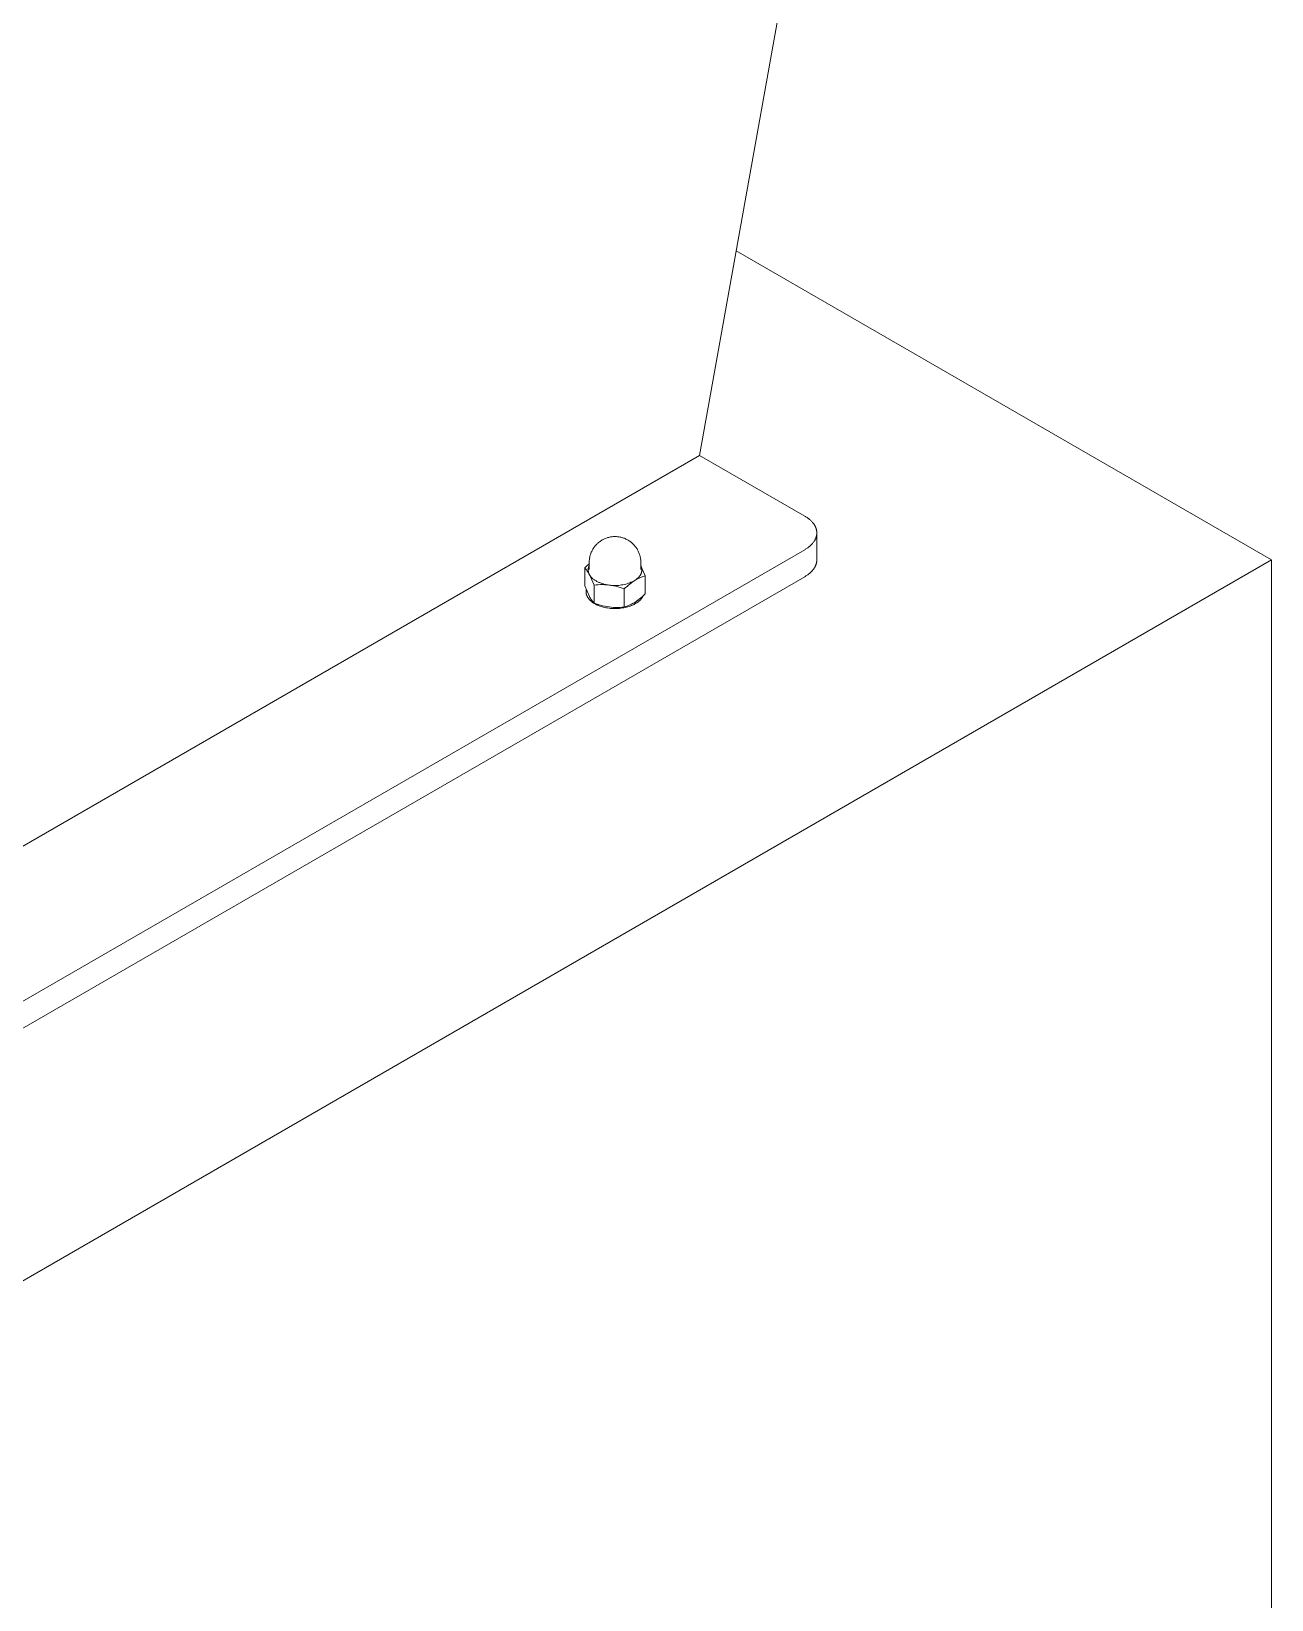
# Model space of a CAD drawing. Header units: inches. Extents: x -6 to 165, y -5 to 126.
# Drawn here: x 157.44 to 165.1, y 31.7 to 41.38 of the extents above; entities that cross this region are included whole.
import ezdxf

# ---------------------------------------------------------------- set-up
doc = ezdxf.new("R2010")
doc.units = ezdxf.units.IN
doc.layers.add('ZANO_R', color=7, linetype='Continuous', lineweight=0)

msp = doc.modelspace()

# ---------------------------------------------------------------- linework, layer by layer
at = {"layer": 'ZANO_R'}
for p, q in [((161.56525, 38.76439), (164.6009, 55.74634)), ((165.09626, 38.11952), (161.79109, 40.02776)), ((153.45834, 34.08386), (161.56525, 38.76439)), ((162.21381, 38.38995), (161.56525, 38.76439)), ((162.21381, 38.38995), (162.21776, 38.38761)), ((162.21776, 38.38761), (162.22166, 38.38521)), ((162.22166, 38.38521), (162.2255, 38.38273)), ((162.2255, 38.38273), (162.22927, 38.38018)), ((162.22927, 38.38018), (162.23296, 38.37756)), ((162.23296, 38.37756), (162.23659, 38.37487)), ((162.23659, 38.37487), (162.24013, 38.37211)), ((162.24013, 38.37211), (162.24358, 38.36928)), ((162.24358, 38.36928), (162.24694, 38.36639)), ((162.24694, 38.36639), (162.25021, 38.36343)), ((162.25021, 38.36343), (162.25337, 38.3604)), ((162.25337, 38.3604), (162.25642, 38.35731)), ((162.25642, 38.35731), (162.25937, 38.35416)), ((162.25937, 38.35416), (162.26219, 38.35095)), ((162.26219, 38.35095), (162.26489, 38.34768)), ((162.26489, 38.34768), (162.26747, 38.34436)), ((162.26747, 38.34436), (162.26992, 38.34098)), ((162.26992, 38.34098), (162.27223, 38.33755)), ((160.95938, 38.23955), (160.96405, 38.24231)), ((160.96405, 38.24231), (160.96881, 38.24491)), ((160.96881, 38.24491), (160.97365, 38.24735)), ((160.97365, 38.24735), (160.97857, 38.24962)), ((160.97857, 38.24962), (160.98357, 38.25172)), ((160.98357, 38.25172), (160.98863, 38.25365)), ((160.98863, 38.25365), (160.99376, 38.25541)), ((160.99376, 38.25541), (160.99895, 38.25699)), ((160.99895, 38.25699), (161.00418, 38.25839)), ((161.00418, 38.25839), (161.00946, 38.25962)), ((161.00946, 38.25962), (161.01478, 38.26066)), ((161.01478, 38.26066), (161.02014, 38.26153)), ((161.02014, 38.26153), (161.02551, 38.26221)), ((161.02551, 38.26221), (161.03091, 38.2627)), ((161.03091, 38.2627), (161.03632, 38.26302)), ((161.03632, 38.26302), (161.04174, 38.26315)), ((161.04174, 38.26315), (161.04717, 38.26309)), ((161.04717, 38.26309), (161.05258, 38.26285)), ((161.05258, 38.26285), (161.05799, 38.26242)), ((161.05799, 38.26242), (161.06337, 38.26182)), ((161.06337, 38.26182), (161.06878, 38.26102)), ((161.06878, 38.26102), (161.07415, 38.26003)), ((161.07415, 38.26003), (161.07949, 38.25887)), ((161.07949, 38.25887), (161.08479, 38.25752)), ((161.08479, 38.25752), (161.09003, 38.25599)), ((161.09003, 38.25599), (161.09522, 38.25428)), ((161.09522, 38.25428), (161.10035, 38.25239)), ((161.10035, 38.25239), (161.10541, 38.25033)), ((161.10541, 38.25033), (161.1104, 38.24809)), ((161.1104, 38.24809), (161.1153, 38.24569)), ((161.1153, 38.24569), (161.12012, 38.24312)), ((161.12012, 38.24312), (161.12485, 38.24038)), ((162.27223, 38.33755), (162.27333, 38.33582)), ((162.27333, 38.33582), (162.2744, 38.33408)), ((162.2744, 38.33408), (162.27543, 38.33232)), ((162.27543, 38.33232), (162.27642, 38.33056)), ((162.27642, 38.33056), (162.27738, 38.32878)), ((162.27738, 38.24309), (162.27642, 38.24132)), ((162.27738, 38.32878), (162.2783, 38.32699)), ((162.2783, 38.24488), (162.27738, 38.24309)), ((162.2783, 38.32699), (162.27919, 38.32519)), ((162.27919, 38.24668), (162.2783, 38.24488)), ((162.27919, 38.32519), (162.28003, 38.32339)), ((162.28003, 38.24848), (162.27919, 38.24668)), ((162.28003, 38.32339), (162.28084, 38.32157)), ((162.28084, 38.2503), (162.28003, 38.24848)), ((162.28084, 38.32157), (162.28161, 38.31975)), ((162.28161, 38.25212), (162.28084, 38.2503)), ((162.28161, 38.31975), (162.28233, 38.31792)), ((162.28233, 38.25395), (162.28161, 38.25212)), ((162.28233, 38.31792), (162.28302, 38.31608)), ((162.28302, 38.25579), (162.28233, 38.25395)), ((162.28302, 38.31608), (162.28367, 38.31423)), ((162.28367, 38.25764), (162.28302, 38.25579)), ((162.28367, 38.31423), (162.28428, 38.31237)), ((162.28428, 38.2595), (162.28367, 38.25764)), ((162.28428, 38.31237), (162.28485, 38.31051)), ((162.28485, 38.26136), (162.28428, 38.2595)), ((162.28485, 38.31051), (162.28537, 38.30865)), ((162.28537, 38.26322), (162.28485, 38.26136)), ((162.28537, 38.30865), (162.28586, 38.30677)), ((162.28586, 38.2651), (162.28537, 38.26322)), ((162.28586, 38.30677), (162.2863, 38.3049)), ((162.2863, 38.26697), (162.28586, 38.2651)), ((162.2863, 38.3049), (162.28671, 38.30301)), ((162.28671, 38.26886), (162.2863, 38.26697)), ((162.28671, 38.30301), (162.28707, 38.30113)), ((162.28707, 38.27074), (162.28671, 38.26886)), ((162.28707, 38.30113), (162.28739, 38.29924)), ((162.28739, 38.27263), (162.28707, 38.27074)), ((162.28739, 38.29924), (162.28766, 38.29734)), ((162.28766, 38.27453), (162.28739, 38.27263)), ((162.28766, 38.29734), (162.2879, 38.29545)), ((162.2879, 38.27642), (162.28766, 38.27453)), ((162.2879, 38.29545), (162.28809, 38.29355)), ((162.28809, 38.27832), (162.2879, 38.27642)), ((162.28809, 38.29355), (162.28824, 38.29164)), ((162.28824, 38.28023), (162.28809, 38.27832)), ((162.28824, 38.29164), (162.28834, 38.28974)), ((162.28834, 38.28213), (162.28824, 38.28023)), ((162.28834, 38.28974), (162.28841, 38.28784)), ((162.28841, 38.28403), (162.28834, 38.28213)), ((162.28841, 38.28784), (162.28843, 38.28594)), ((162.28843, 38.28594), (162.28841, 38.28403)), ((162.28843, 38.28403), (162.28843, 38.11952)), ((154.4672, 33.70942), (162.21381, 38.18192)), ((160.88803, 38.14131), (160.88938, 38.14652)), ((160.88938, 38.14652), (160.89091, 38.15169)), ((160.89091, 38.15169), (160.89262, 38.15681)), ((160.89262, 38.15681), (160.89449, 38.16186)), ((160.89449, 38.16186), (160.89655, 38.16688)), ((160.89655, 38.16688), (160.89878, 38.17182)), ((160.89878, 38.17182), (160.90117, 38.17668)), ((160.90117, 38.17668), (160.90373, 38.18146)), ((160.90373, 38.18146), (160.90645, 38.18615)), ((160.90645, 38.18615), (160.90933, 38.19075)), ((160.90933, 38.19075), (160.91236, 38.19524)), ((160.91236, 38.19524), (160.91555, 38.19963)), ((160.91555, 38.19963), (160.91888, 38.2039)), ((160.91888, 38.2039), (160.92236, 38.20806)), ((160.92236, 38.20806), (160.92597, 38.2121)), ((160.92597, 38.2121), (160.92972, 38.21602)), ((160.92972, 38.21602), (160.9336, 38.2198)), ((160.9336, 38.2198), (160.93761, 38.22345)), ((160.93761, 38.22345), (160.94174, 38.22696)), ((160.94174, 38.22696), (160.94599, 38.23033)), ((160.94599, 38.23033), (160.95035, 38.23356)), ((160.95035, 38.23356), (160.95482, 38.23663)), ((160.95482, 38.23663), (160.95938, 38.23955)), ((161.12485, 38.24038), (161.12949, 38.23749)), ((161.12949, 38.23749), (161.13402, 38.23444)), ((161.13402, 38.23444), (161.13844, 38.23123)), ((161.13844, 38.23123), (161.14276, 38.22787)), ((161.14276, 38.22787), (161.14695, 38.22437)), ((161.14695, 38.22437), (161.15102, 38.22073)), ((161.15102, 38.22073), (161.15497, 38.21695)), ((161.15497, 38.21695), (161.15878, 38.21303)), ((161.15878, 38.21303), (161.16245, 38.20899)), ((161.16245, 38.20899), (161.16599, 38.20482)), ((161.16599, 38.20482), (161.16938, 38.20054)), ((161.16938, 38.20054), (161.17262, 38.19614)), ((161.17262, 38.19614), (161.17571, 38.19163)), ((161.17571, 38.19163), (161.17864, 38.18702)), ((161.17864, 38.18702), (161.18141, 38.18231)), ((161.18141, 38.18231), (161.18402, 38.17751)), ((161.18402, 38.17751), (161.18646, 38.17262)), ((161.18646, 38.17262), (161.18873, 38.16765)), ((161.18873, 38.16765), (161.19083, 38.16261)), ((161.19083, 38.16261), (161.19276, 38.15749)), ((161.19276, 38.15749), (161.19451, 38.15232)), ((161.19451, 38.15232), (161.19608, 38.14708)), ((161.19608, 38.14708), (161.19747, 38.1418)), ((162.21776, 38.18426), (162.21381, 38.18192)), ((162.22166, 38.18666), (162.21776, 38.18426)), ((162.2255, 38.18914), (162.22166, 38.18666)), ((162.22927, 38.19169), (162.2255, 38.18914)), ((162.23296, 38.19431), (162.22927, 38.19169)), ((162.23659, 38.197), (162.23296, 38.19431)), ((162.24013, 38.19976), (162.23659, 38.197)), ((162.24358, 38.20259), (162.24013, 38.19976)), ((162.24694, 38.20548), (162.24358, 38.20259)), ((162.25021, 38.20844), (162.24694, 38.20548)), ((162.25337, 38.21147), (162.25021, 38.20844)), ((162.25642, 38.21456), (162.25337, 38.21147)), ((162.25937, 38.21771), (162.25642, 38.21456)), ((162.26219, 38.22092), (162.25937, 38.21771)), ((162.26489, 38.22419), (162.26219, 38.22092)), ((162.26747, 38.22751), (162.26489, 38.22419)), ((162.26992, 38.23089), (162.26747, 38.22751)), ((162.27223, 38.23432), (162.26992, 38.23089)), ((162.27333, 38.23605), (162.27223, 38.23432)), ((162.2744, 38.23779), (162.27333, 38.23605)), ((162.27543, 38.23955), (162.2744, 38.23779)), ((162.27642, 38.24132), (162.27543, 38.23955)), ((154.28705, 31.87881), (165.09626, 38.11952)), ((160.86971, 38.08202), (160.85627, 38.06933)), ((160.85627, 38.06933), (160.8604, 38.06468)), ((160.85627, 38.06933), (160.85627, 37.95826)), ((160.8604, 38.06468), (160.86437, 38.0599)), ((160.86437, 38.0599), (160.86819, 38.05499)), ((160.86819, 38.05499), (160.87183, 38.04996)), ((160.88357, 38.09423), (160.86971, 38.08202)), ((160.87183, 38.04996), (160.87531, 38.0448)), ((160.87721, 38.05688), (160.87723, 38.05884)), ((160.87725, 38.05491), (160.87721, 38.05688)), ((160.87723, 38.05884), (160.87733, 38.0608)), ((160.87735, 38.05295), (160.87725, 38.05491)), ((160.87733, 38.0608), (160.87749, 38.06276)), ((160.87753, 38.05099), (160.87735, 38.05295)), ((160.87749, 38.06276), (160.87772, 38.06471)), ((160.87777, 38.04904), (160.87753, 38.05099)), ((160.87772, 38.06471), (160.87801, 38.06666)), ((160.87808, 38.0471), (160.87777, 38.04904)), ((160.87801, 38.06666), (160.87837, 38.06859)), ((160.87837, 38.06859), (160.8788, 38.07051)), ((160.8788, 38.07051), (160.87929, 38.07241)), ((160.87929, 38.07241), (160.87985, 38.07429)), ((160.87985, 38.07429), (160.88047, 38.07616)), ((160.88047, 38.07616), (160.88115, 38.078)), ((160.88115, 38.078), (160.8819, 38.07982)), ((160.8819, 38.07982), (160.8827, 38.08161)), ((160.8827, 38.08161), (160.88357, 38.08337)), ((160.88357, 38.10391), (160.88366, 38.10931)), ((160.88357, 38.05961), (160.88357, 38.10391)), ((160.88366, 38.10931), (160.88394, 38.11469)), ((160.88394, 38.11469), (160.88439, 38.12006)), ((160.88439, 38.12006), (160.88503, 38.12542)), ((160.88503, 38.12542), (160.88585, 38.13075)), ((160.88585, 38.13075), (160.88685, 38.13604)), ((160.88685, 38.13604), (160.88803, 38.14131)), ((161.19747, 38.1418), (161.19868, 38.13647)), ((161.19868, 38.13647), (161.1997, 38.1311)), ((161.1997, 38.1311), (161.20055, 38.1257)), ((161.20055, 38.1257), (161.2012, 38.12028)), ((161.2012, 38.12028), (161.20167, 38.11483)), ((161.20167, 38.11483), (161.20195, 38.10938)), ((161.20195, 38.10938), (161.20204, 38.10391)), ((161.20204, 38.10391), (161.20204, 38.05961)), ((161.22934, 38.02074), (161.20204, 38.08344)), ((161.20204, 38.08337), (161.20272, 38.08195)), ((161.20272, 38.08195), (161.20337, 38.08053)), ((161.20337, 38.08053), (161.20398, 38.07909)), ((161.20398, 38.07909), (161.20455, 38.07764)), ((161.20455, 38.07764), (161.20509, 38.07618)), ((161.20509, 38.07618), (161.20558, 38.07471)), ((161.20558, 38.07471), (161.20604, 38.07323)), ((161.20604, 38.07323), (161.20646, 38.07174)), ((161.20646, 38.07174), (161.20684, 38.07024)), ((161.20684, 38.07024), (161.20718, 38.06874)), ((161.20718, 38.06874), (161.20748, 38.06723)), ((161.20748, 38.06723), (161.20774, 38.06571)), ((161.20778, 38.04876), (161.20752, 38.04721)), ((161.20774, 38.06571), (161.20796, 38.06419)), ((161.20799, 38.05031), (161.20778, 38.04876)), ((161.20796, 38.06419), (161.20813, 38.06266)), ((161.20816, 38.05186), (161.20799, 38.05031)), ((161.20813, 38.06266), (161.20827, 38.06113)), ((161.20829, 38.05341), (161.20816, 38.05186)), ((161.20827, 38.06113), (161.20836, 38.05959)), ((161.20837, 38.05496), (161.20829, 38.05341)), ((161.20836, 38.05959), (161.2084, 38.05805)), ((161.20841, 38.05651), (161.20837, 38.05496)), ((161.2084, 38.05805), (161.20841, 38.05651)), ((162.25937, 38.05129), (162.25642, 38.04814)), ((162.26219, 38.0545), (162.25937, 38.05129)), ((162.26489, 38.05777), (162.26219, 38.0545)), ((162.26747, 38.06109), (162.26489, 38.05777)), ((162.26992, 38.06447), (162.26747, 38.06109)), ((162.27223, 38.0679), (162.26992, 38.06447)), ((162.27333, 38.06963), (162.27223, 38.0679)), ((162.2744, 38.07137), (162.27333, 38.06963)), ((162.27543, 38.07313), (162.2744, 38.07137)), ((162.27642, 38.0749), (162.27543, 38.07313)), ((162.27738, 38.07667), (162.27642, 38.0749)), ((162.2783, 38.07846), (162.27738, 38.07667)), ((162.27919, 38.08026), (162.2783, 38.07846)), ((162.28003, 38.08206), (162.27919, 38.08026)), ((162.28084, 38.08388), (162.28003, 38.08206)), ((162.28161, 38.0857), (162.28084, 38.08388)), ((162.28233, 38.08754), (162.28161, 38.0857)), ((162.28302, 38.08938), (162.28233, 38.08754)), ((162.28367, 38.09122), (162.28302, 38.08938)), ((162.28428, 38.09308), (162.28367, 38.09122)), ((162.28485, 38.09494), (162.28428, 38.09308)), ((162.28537, 38.09681), (162.28485, 38.09494)), ((162.28586, 38.09868), (162.28537, 38.09681)), ((162.2863, 38.10056), (162.28586, 38.09868)), ((162.28671, 38.10244), (162.2863, 38.10056)), ((162.28707, 38.10432), (162.28671, 38.10244)), ((162.28739, 38.10622), (162.28707, 38.10432)), ((162.28766, 38.10811), (162.28739, 38.10622)), ((162.2879, 38.11001), (162.28766, 38.10811)), ((162.28809, 38.11191), (162.2879, 38.11001)), ((162.28824, 38.11381), (162.28809, 38.11191)), ((162.28834, 38.11571), (162.28824, 38.11381)), ((162.28841, 38.11761), (162.28834, 38.11571)), ((162.28843, 38.11952), (162.28841, 38.11761)), ((165.09626, 29.79858), (165.09626, 38.11952)), ((162.21381, 38.0155), (154.4672, 33.543)), ((160.88469, 37.89348), (160.85627, 37.95826)), ((160.87531, 38.0448), (160.87861, 38.03954)), ((160.87845, 38.04517), (160.87808, 38.0471)), ((160.87889, 38.04326), (160.87845, 38.04517)), ((160.87861, 38.03954), (160.88174, 38.03417)), ((160.87939, 38.04136), (160.87889, 38.04326)), ((160.87996, 38.03948), (160.87939, 38.04136)), ((160.88059, 38.03761), (160.87996, 38.03948)), ((160.88129, 38.03578), (160.88059, 38.03761)), ((160.88205, 38.03396), (160.88129, 38.03578)), ((160.88174, 38.03417), (160.88469, 38.0287)), ((160.88287, 38.03218), (160.88205, 38.03396)), ((160.88375, 38.03042), (160.88287, 38.03218)), ((160.88469, 38.0287), (160.88375, 38.03042)), ((160.88469, 38.0287), (160.9131, 37.96391)), ((160.88548, 38.02727), (160.88469, 38.0287)), ((160.88631, 38.02585), (160.88548, 38.02727)), ((160.88718, 38.02442), (160.88631, 38.02585)), ((160.8881, 38.023), (160.88718, 38.02442)), ((160.88906, 38.02159), (160.8881, 38.023)), ((160.89006, 38.02018), (160.88906, 38.02159)), ((160.8911, 38.01877), (160.89006, 38.02018)), ((160.89219, 38.01737), (160.8911, 38.01877)), ((160.89332, 38.01597), (160.89219, 38.01737)), ((160.89449, 38.01458), (160.89332, 38.01597)), ((160.89571, 38.01319), (160.89449, 38.01458)), ((160.89696, 38.01182), (160.89571, 38.01319)), ((160.89826, 38.01045), (160.89696, 38.01182)), ((160.8996, 38.00909), (160.89826, 38.01045)), ((160.90098, 38.00774), (160.8996, 38.00909)), ((160.90241, 38.00641), (160.90098, 38.00774)), ((160.90387, 38.00508), (160.90241, 38.00641)), ((160.90538, 38.00376), (160.90387, 38.00508)), ((160.90851, 38.00116), (160.90538, 38.00376)), ((160.91181, 37.99862), (160.90851, 38.00116)), ((160.91525, 37.99613), (160.91181, 37.99862)), ((160.9131, 37.96391), (160.92638, 37.9653)), ((160.9131, 37.85285), (160.9131, 37.96391)), ((160.91885, 37.99371), (160.91525, 37.99613)), ((160.92259, 37.99135), (160.91885, 37.99371)), ((160.92647, 37.98907), (160.92259, 37.99135)), ((160.92638, 37.9653), (160.93971, 37.96622)), ((160.93048, 37.98686), (160.92647, 37.98907)), ((160.93461, 37.98472), (160.93048, 37.98686)), ((160.93887, 37.98267), (160.93461, 37.98472)), ((160.94324, 37.98071), (160.93887, 37.98267)), ((160.93971, 37.96622), (160.95306, 37.96667)), ((160.94771, 37.97883), (160.94324, 37.98071)), ((160.95228, 37.97705), (160.94771, 37.97883)), ((160.95693, 37.97536), (160.95228, 37.97705)), ((160.95306, 37.96667), (160.96641, 37.96666)), ((160.96166, 37.97376), (160.95693, 37.97536)), ((160.96647, 37.97226), (160.96166, 37.97376)), ((160.96641, 37.96666), (160.97976, 37.96619)), ((160.97133, 37.97086), (160.96647, 37.97226)), ((160.97625, 37.96956), (160.97133, 37.97086)), ((160.98121, 37.96836), (160.97625, 37.96956)), ((160.97976, 37.96619), (160.99308, 37.96524)), ((160.98621, 37.96726), (160.98121, 37.96836)), ((160.99123, 37.96625), (160.98621, 37.96726)), ((160.99627, 37.96535), (160.99123, 37.96625)), ((160.99308, 37.96524), (161.00637, 37.96384)), ((161.00132, 37.96455), (160.99627, 37.96535)), ((161.00637, 37.96384), (161.00132, 37.96455)), ((161.00637, 37.96384), (161.02, 37.9617)), ((161.0149, 37.96271), (161.00637, 37.96384)), ((161.02347, 37.96187), (161.0149, 37.96271)), ((161.02, 37.9617), (161.03355, 37.95911)), ((161.03206, 37.96133), (161.02347, 37.96187)), ((161.04066, 37.96109), (161.03206, 37.96133)), ((161.03355, 37.95911), (161.047, 37.95608)), ((161.04927, 37.96114), (161.04066, 37.96109)), ((161.047, 37.95608), (161.06036, 37.95261)), ((161.05787, 37.96148), (161.04927, 37.96114)), ((161.06645, 37.96212), (161.05787, 37.96148)), ((161.06036, 37.95261), (161.07359, 37.94871)), ((161.07501, 37.96306), (161.06645, 37.96212)), ((161.08353, 37.96429), (161.07501, 37.96306)), ((161.092, 37.96581), (161.08353, 37.96429)), ((161.10041, 37.96763), (161.092, 37.96581)), ((161.10876, 37.96973), (161.10041, 37.96763)), ((161.1082, 37.94796), (161.11701, 37.95604)), ((161.11703, 37.97211), (161.10876, 37.96973)), ((161.11701, 37.95604), (161.12606, 37.96385)), ((161.12521, 37.97478), (161.11703, 37.97211)), ((161.1333, 37.97773), (161.12521, 37.97478)), ((161.12606, 37.96385), (161.13534, 37.97139)), ((161.14128, 37.98096), (161.1333, 37.97773)), ((161.13534, 37.97139), (161.14484, 37.97864)), ((161.14915, 37.98446), (161.14128, 37.98096)), ((161.14484, 37.97864), (161.15456, 37.98559)), ((161.15688, 37.98822), (161.14915, 37.98446)), ((161.15456, 37.98559), (161.16449, 37.99225)), ((161.16449, 37.99225), (161.15688, 37.98822)), ((161.16449, 37.99225), (161.17125, 37.99635)), ((161.16787, 37.99444), (161.16449, 37.99225)), ((161.17117, 37.9967), (161.16787, 37.99444)), ((161.17436, 37.99903), (161.17117, 37.9967)), ((161.17125, 37.99635), (161.17813, 38.00022)), ((161.17744, 38.00144), (161.17436, 37.99903)), ((161.18042, 38.00391), (161.17744, 38.00144)), ((161.17813, 38.00022), (161.18514, 38.00386)), ((161.18327, 38.00646), (161.18042, 38.00391)), ((161.18465, 38.00776), (161.18327, 38.00646)), ((161.18599, 38.00907), (161.18465, 38.00776)), ((161.18514, 38.00386), (161.19226, 38.00727)), ((161.1873, 38.0104), (161.18599, 38.00907)), ((161.18858, 38.01174), (161.1873, 38.0104)), ((161.18983, 38.0131), (161.18858, 38.01174)), ((161.19104, 38.01447), (161.18983, 38.0131)), ((161.19221, 38.01586), (161.19104, 38.01447)), ((161.19334, 38.01726), (161.19221, 38.01586)), ((161.19226, 38.00727), (161.1995, 38.01045)), ((161.19444, 38.01867), (161.19334, 38.01726)), ((161.1955, 38.0201), (161.19444, 38.01867)), ((161.19652, 38.02153), (161.1955, 38.0201)), ((161.1975, 38.02298), (161.19652, 38.02153)), ((161.19844, 38.02444), (161.1975, 38.02298)), ((161.19935, 38.02591), (161.19844, 38.02444)), ((161.20021, 38.02739), (161.19935, 38.02591)), ((161.1995, 38.01045), (161.20683, 38.01338)), ((161.20103, 38.02887), (161.20021, 38.02739)), ((161.2018, 38.03037), (161.20103, 38.02887)), ((161.20254, 38.03187), (161.2018, 38.03037)), ((161.20323, 38.03338), (161.20254, 38.03187)), ((161.20388, 38.0349), (161.20323, 38.03338)), ((161.20449, 38.03643), (161.20388, 38.0349)), ((161.20506, 38.03795), (161.20449, 38.03643)), ((161.20558, 38.03949), (161.20506, 38.03795)), ((161.20605, 38.04103), (161.20558, 38.03949)), ((161.20649, 38.04257), (161.20605, 38.04103)), ((161.20688, 38.04411), (161.20649, 38.04257)), ((161.20683, 38.01338), (161.21425, 38.01608)), ((161.20722, 38.04566), (161.20688, 38.04411)), ((161.20752, 38.04721), (161.20722, 38.04566)), ((161.21425, 38.01608), (161.22176, 38.01853)), ((161.22176, 38.01853), (161.22934, 38.02074)), ((161.22934, 37.90968), (161.22934, 38.02074)), ((162.21776, 38.01784), (162.21381, 38.0155)), ((162.22166, 38.02024), (162.21776, 38.01784)), ((162.2255, 38.02272), (162.22166, 38.02024)), ((162.22927, 38.02527), (162.2255, 38.02272)), ((162.23296, 38.02789), (162.22927, 38.02527)), ((162.23659, 38.03058), (162.23296, 38.02789)), ((162.24013, 38.03334), (162.23659, 38.03058)), ((162.24358, 38.03617), (162.24013, 38.03334)), ((162.24694, 38.03906), (162.24358, 38.03617)), ((162.25021, 38.04202), (162.24694, 38.03906)), ((162.25337, 38.04505), (162.25021, 38.04202)), ((162.25642, 38.04814), (162.25337, 38.04505)), ((160.86447, 37.92204), (160.86449, 37.92356)), ((160.86448, 37.92051), (160.86447, 37.92204)), ((160.86454, 37.91899), (160.86448, 37.92051)), ((160.86449, 37.92356), (160.86455, 37.92509)), ((160.86463, 37.91746), (160.86454, 37.91899)), ((160.86455, 37.92509), (160.86465, 37.92661)), ((160.86476, 37.91594), (160.86463, 37.91746)), ((160.86465, 37.92661), (160.86479, 37.92814)), ((160.86494, 37.91442), (160.86476, 37.91594)), ((160.86479, 37.92814), (160.86497, 37.92966)), ((160.86515, 37.9129), (160.86494, 37.91442)), ((160.86497, 37.92966), (160.86519, 37.93117)), ((160.8654, 37.91139), (160.86515, 37.9129)), ((160.86519, 37.93117), (160.86545, 37.93269)), ((160.86568, 37.90987), (160.8654, 37.91139)), ((160.86545, 37.93269), (160.86574, 37.9342)), ((160.86601, 37.90837), (160.86568, 37.90987)), ((160.86638, 37.90686), (160.86601, 37.90837)), ((160.86678, 37.90536), (160.86638, 37.90686)), ((160.86722, 37.90387), (160.86678, 37.90536)), ((160.8677, 37.90238), (160.86722, 37.90387)), ((160.86821, 37.9009), (160.8677, 37.90238)), ((160.86876, 37.89943), (160.86821, 37.9009)), ((160.86935, 37.89796), (160.86876, 37.89943)), ((160.86997, 37.8965), (160.86935, 37.89796)), ((160.87063, 37.89505), (160.86997, 37.8965)), ((160.87133, 37.8936), (160.87063, 37.89505)), ((160.87206, 37.89217), (160.87133, 37.8936)), ((160.87282, 37.89074), (160.87206, 37.89217)), ((160.87362, 37.88933), (160.87282, 37.89074)), ((160.87445, 37.88792), (160.87362, 37.88933)), ((160.87531, 37.88653), (160.87445, 37.88792)), ((160.87621, 37.88514), (160.87531, 37.88653)), ((160.87714, 37.88377), (160.87621, 37.88514)), ((160.8781, 37.88241), (160.87714, 37.88377)), ((160.87909, 37.88106), (160.8781, 37.88241)), ((160.88011, 37.87972), (160.87909, 37.88106)), ((160.88116, 37.8784), (160.88011, 37.87972)), ((160.88224, 37.87709), (160.88116, 37.8784)), ((160.88334, 37.87579), (160.88224, 37.87709)), ((160.88564, 37.87323), (160.88334, 37.87579)), ((160.88763, 37.88801), (160.88469, 37.89348)), ((160.88804, 37.87073), (160.88564, 37.87323)), ((160.89076, 37.88264), (160.88763, 37.88801)), ((160.89054, 37.86829), (160.88804, 37.87073)), ((160.89314, 37.8659), (160.89054, 37.86829)), ((160.89406, 37.87737), (160.89076, 37.88264)), ((160.89583, 37.86358), (160.89314, 37.8659)), ((160.89754, 37.87222), (160.89406, 37.87737)), ((160.8986, 37.86131), (160.89583, 37.86358)), ((160.90119, 37.86719), (160.89754, 37.87222)), ((160.90145, 37.85911), (160.8986, 37.86131)), ((160.905, 37.86228), (160.90119, 37.86719)), ((160.90437, 37.85698), (160.90145, 37.85911)), ((160.90737, 37.85491), (160.90437, 37.85698)), ((160.90897, 37.8575), (160.905, 37.86228)), ((160.91042, 37.8529), (160.90737, 37.85491)), ((160.9131, 37.85285), (160.90897, 37.8575)), ((161.07359, 37.94871), (161.08669, 37.94438)), ((161.08669, 37.94438), (161.09964, 37.93962)), ((161.09964, 37.93962), (161.1082, 37.94796)), ((161.09964, 37.82856), (161.09964, 37.93962)), ((161.16449, 37.85704), (161.15773, 37.85295)), ((161.17442, 37.8637), (161.16449, 37.85704)), ((161.1702, 37.86071), (161.1702, 37.84983)), ((161.18414, 37.87066), (161.17442, 37.8637)), ((161.1803, 37.85631), (161.17659, 37.85381)), ((161.18391, 37.85892), (161.1803, 37.85631)), ((161.1874, 37.86162), (161.18391, 37.85892)), ((161.19364, 37.87791), (161.18414, 37.87066)), ((161.19078, 37.86442), (161.1874, 37.86162)), ((161.19242, 37.86585), (161.19078, 37.86442)), ((161.19403, 37.86731), (161.19242, 37.86585)), ((161.20292, 37.88544), (161.19364, 37.87791)), ((161.1956, 37.86879), (161.19403, 37.86731)), ((161.19713, 37.87029), (161.1956, 37.86879)), ((161.19863, 37.87181), (161.19713, 37.87029)), ((161.20009, 37.87335), (161.19863, 37.87181)), ((161.20151, 37.87492), (161.20009, 37.87335)), ((161.20289, 37.8765), (161.20151, 37.87492)), ((161.20422, 37.87811), (161.20289, 37.8765)), ((161.21197, 37.89325), (161.20292, 37.88544)), ((161.20551, 37.87973), (161.20422, 37.87811)), ((161.20676, 37.88137), (161.20551, 37.87973)), ((161.20796, 37.88304), (161.20676, 37.88137)), ((161.20912, 37.88471), (161.20796, 37.88304)), ((161.21023, 37.88641), (161.20912, 37.88471)), ((161.21129, 37.88812), (161.21023, 37.88641)), ((161.2123, 37.88985), (161.21129, 37.88812)), ((161.22078, 37.90133), (161.21197, 37.89325)), ((161.21325, 37.89159), (161.2123, 37.88985)), ((161.21416, 37.89335), (161.21325, 37.89159)), ((161.21502, 37.89512), (161.21416, 37.89335)), ((161.21582, 37.89691), (161.21502, 37.89512)), ((161.22934, 37.90968), (161.22078, 37.90133)), ((160.91354, 37.85096), (160.91042, 37.8529)), ((160.92605, 37.84809), (160.9131, 37.85285)), ((160.9167, 37.84909), (160.91354, 37.85096)), ((160.91542, 37.84983), (160.91542, 37.85199)), ((160.9167, 37.84909), (160.91929, 37.85058)), ((160.91953, 37.84749), (160.9167, 37.84909)), ((160.92245, 37.84591), (160.91953, 37.84749)), ((160.92545, 37.84436), (160.92245, 37.84591)), ((160.92854, 37.84284), (160.92545, 37.84436)), ((160.93915, 37.84376), (160.92605, 37.84809)), ((160.93172, 37.84134), (160.92854, 37.84284)), ((160.93498, 37.83988), (160.93172, 37.84134)), ((160.93832, 37.83845), (160.93498, 37.83988)), ((160.94175, 37.83705), (160.93832, 37.83845)), ((160.95238, 37.83986), (160.93915, 37.84376)), ((160.94885, 37.83438), (160.94175, 37.83705)), ((160.95627, 37.83186), (160.94885, 37.83438)), ((160.96573, 37.83639), (160.95238, 37.83986)), ((160.96398, 37.82953), (160.95627, 37.83186)), ((160.97197, 37.8274), (160.96398, 37.82953)), ((160.97919, 37.83336), (160.96573, 37.83639)), ((160.98023, 37.82548), (160.97197, 37.8274)), ((160.99274, 37.83077), (160.97919, 37.83336)), ((160.98871, 37.82378), (160.98023, 37.82548)), ((160.9974, 37.82232), (160.98871, 37.82378)), ((161.00637, 37.82863), (160.99274, 37.83077)), ((161.00626, 37.82111), (160.9974, 37.82232)), ((161.01527, 37.82016), (161.00626, 37.82111)), ((161.01965, 37.82722), (161.00637, 37.82863)), ((161.02439, 37.81948), (161.01527, 37.82016)), ((161.03297, 37.82628), (161.01965, 37.82722)), ((161.03358, 37.81907), (161.02439, 37.81948)), ((161.04632, 37.8258), (161.03297, 37.82628)), ((161.04281, 37.81893), (161.03358, 37.81907)), ((161.05204, 37.81907), (161.04281, 37.81893)), ((161.05968, 37.82579), (161.04632, 37.8258)), ((161.06123, 37.81948), (161.05204, 37.81907)), ((161.07303, 37.82625), (161.05968, 37.82579)), ((161.07034, 37.82016), (161.06123, 37.81948)), ((161.07935, 37.82111), (161.07034, 37.82016)), ((161.08635, 37.82717), (161.07303, 37.82625)), ((161.08822, 37.82232), (161.07935, 37.82111)), ((161.09964, 37.82856), (161.08635, 37.82717)), ((161.09691, 37.82378), (161.08822, 37.82232)), ((161.10539, 37.82548), (161.09691, 37.82378)), ((161.10722, 37.83076), (161.09964, 37.82856)), ((161.11364, 37.8274), (161.10539, 37.82548)), ((161.11473, 37.83321), (161.10722, 37.83076)), ((161.12164, 37.82953), (161.11364, 37.8274)), ((161.12215, 37.83591), (161.11473, 37.83321)), ((161.12935, 37.83186), (161.12164, 37.82953)), ((161.12948, 37.83885), (161.12215, 37.83591)), ((161.13676, 37.83438), (161.12935, 37.83186)), ((161.13672, 37.84202), (161.12948, 37.83885)), ((161.14384, 37.84543), (161.13672, 37.84202)), ((161.14386, 37.83705), (161.13676, 37.83438)), ((161.15085, 37.84908), (161.14384, 37.84543)), ((161.14729, 37.83845), (161.14386, 37.83705)), ((161.15064, 37.83988), (161.14729, 37.83845)), ((161.1539, 37.84134), (161.15064, 37.83988)), ((161.15773, 37.85295), (161.15085, 37.84908)), ((161.15707, 37.84284), (161.1539, 37.84134)), ((161.16016, 37.84436), (161.15707, 37.84284)), ((161.15995, 37.85426), (161.16892, 37.84909)), ((161.16317, 37.84591), (161.16016, 37.84436)), ((161.16609, 37.84749), (161.16317, 37.84591)), ((161.16892, 37.84909), (161.16609, 37.84749)), ((161.17279, 37.8514), (161.16892, 37.84909)), ((161.17659, 37.85381), (161.17279, 37.8514))]:
    msp.add_line(p, q, dxfattribs=at)

doc.saveas('drawing.dxf')
